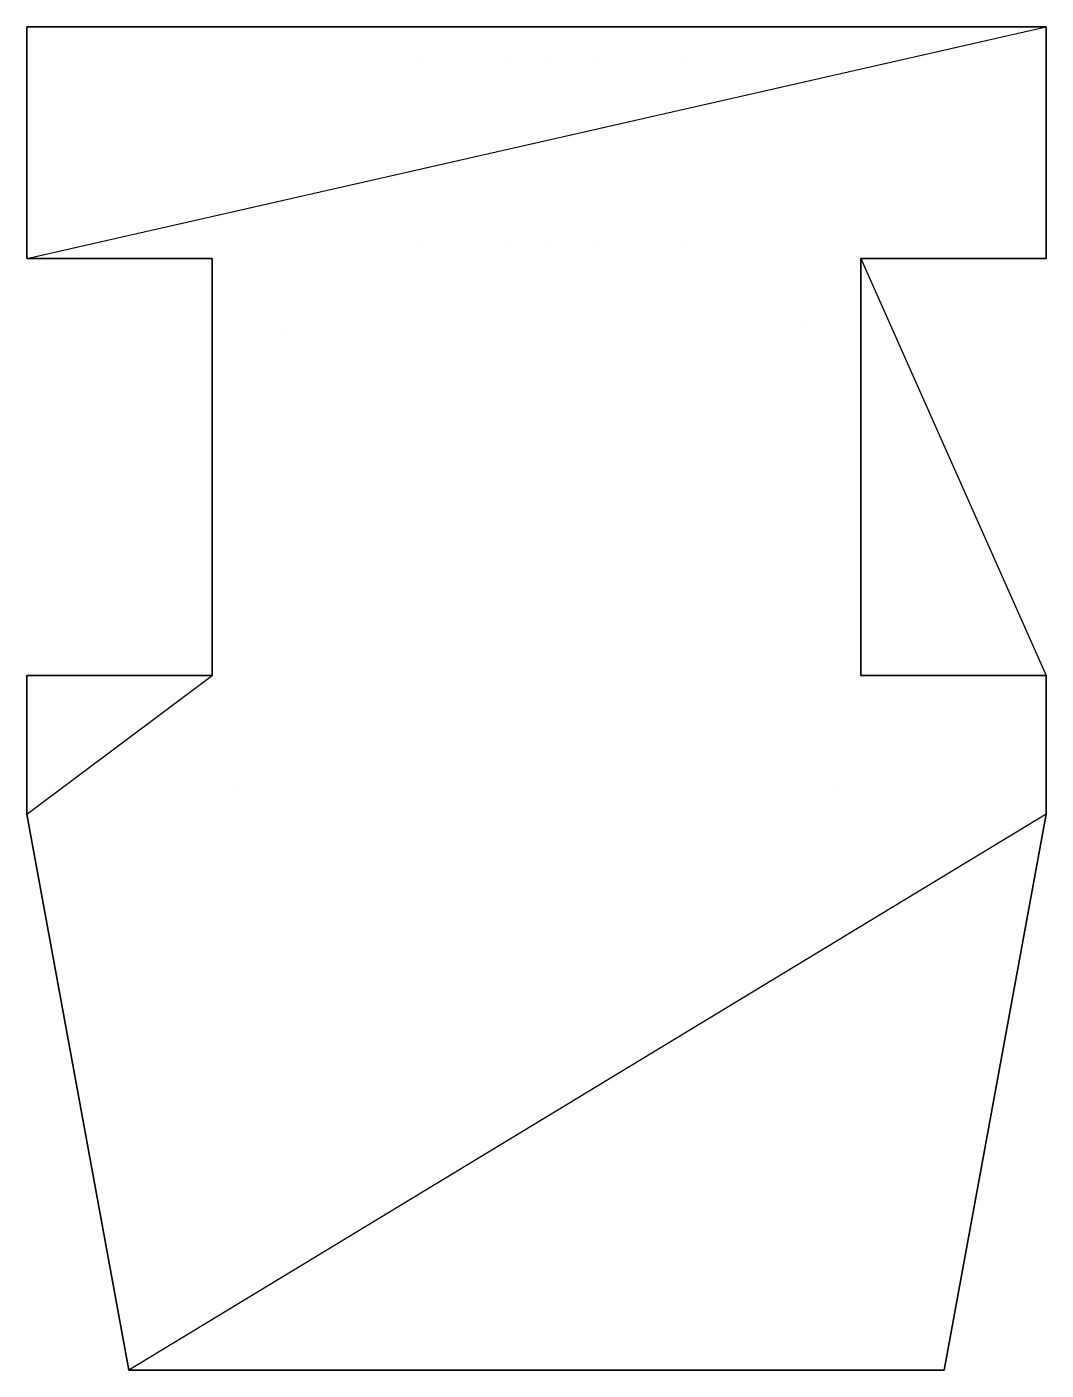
# Model space of a CAD drawing. Extents: x 0 to 110, y 0 to 145.
import ezdxf

# ---------------------------------------------------------------- set-up
doc = ezdxf.new("R2010")
doc.units = 0

# ---------------------------------------------------------------- blocks, each defined once
blk = doc.blocks.new('CUT002007')
at = {"color": 250}
for points in [[(0, 60), (20, 75), (20, 120), (20, 120), (0, 120), (110, 145), (110, 120), (110, 120), (90, 120), (110, 75), (110, 60), (110, 60), (11, 0), (0, 60), (11, 0)], [(0, 60), (20, 75), (20, 120), (20, 120), (0, 120), (110, 145), (110, 120), (110, 120), (90, 120), (110, 75), (110, 60), (110, 60), (11, 0), (0, 60), (11, 0)], [(0, 120), (0, 145), (0, 120), (0, 120), (0, 120)], [(110, 145), (0, 145), (110, 145), (110, 145), (110, 145)], [(110, 120), (110, 145), (110, 120), (110, 120), (110, 120)], [(42.5, 141.5), (42.5, 141.5)], [(42.5, 141.5), (42.5, 141.5)], [(42.5, 141.5), (42.5, 141.5), (42.5, 141.5), (42.5, 141.5)], [(51.5, 141.5), (51.5, 141.5)], [(51.5, 141.5), (51.5, 141.5)], [(51.5, 141.5), (51.5, 141.5), (51.5, 141.5), (51.5, 141.5)], [(56.5, 141.5), (56.5, 141.5)], [(56.5, 141.5), (56.5, 141.5)], [(56.5, 141.5), (56.5, 141.5), (56.5, 141.5), (56.5, 141.5)], [(61.5, 141.5), (61.5, 141.5)], [(61.5, 141.5), (61.5, 141.5)], [(61.5, 141.5), (61.5, 141.5), (61.5, 141.5), (61.5, 141.5)], [(70.5, 141.5), (70.5, 141.5)], [(70.5, 141.5), (70.5, 141.5)], [(70.5, 141.5), (70.5, 141.5), (70.5, 141.5), (70.5, 141.5)], [(42.5, 121.5), (42.5, 121.5)], [(42.5, 121.5), (42.5, 121.5)], [(42.5, 121.5), (42.5, 121.5), (42.5, 121.5), (42.5, 121.5)], [(51.5, 121.5), (51.5, 121.5)], [(51.5, 121.5), (51.5, 121.5)], [(51.5, 121.5), (51.5, 121.5), (51.5, 121.5), (51.5, 121.5)], [(56.5, 121.5), (56.5, 121.5)], [(56.5, 121.5), (56.5, 121.5)], [(56.5, 121.5), (56.5, 121.5), (56.5, 121.5), (56.5, 121.5)], [(61.5, 121.5), (61.5, 121.5)], [(61.5, 121.5), (61.5, 121.5)], [(61.5, 121.5), (61.5, 121.5), (61.5, 121.5), (61.5, 121.5)], [(70.5, 121.5), (70.5, 121.5)], [(70.5, 121.5), (70.5, 121.5)], [(70.5, 121.5), (70.5, 121.5), (70.5, 121.5), (70.5, 121.5)], [(20, 120), (0, 120), (20, 120), (20, 120), (20, 120)], [(20, 75), (20, 120), (20, 120), (20, 120), (20, 75)], [(90, 75), (90, 120), (90, 120), (90, 120), (90, 75)], [(110, 120), (90, 120), (110, 120), (110, 120), (110, 120)], [(27.5, 112), (27.5, 112)], [(27.5, 112), (27.5, 112)], [(27.5, 112), (27.5, 112), (27.5, 112), (27.5, 112)], [(83.5, 113), (83.5, 113)], [(83.5, 113), (83.5, 113)], [(83.5, 113), (83.5, 113), (83.5, 113), (83.5, 113)], [(0, 60), (0, 75), (0, 60), (0, 60), (0, 60)], [(20, 75), (0, 75), (20, 75), (20, 75), (20, 75)], [(110, 75), (90, 75), (110, 75), (110, 75), (110, 75)], [(110, 60), (110, 75), (110, 60), (110, 60), (110, 60)], [(22.5, 63), (22.5, 63)], [(22.5, 63), (22.5, 63)], [(22.5, 63), (22.5, 63), (22.5, 63), (22.5, 63)], [(87.5, 63), (87.5, 63)], [(87.5, 63), (87.5, 63)], [(87.5, 63), (87.5, 63), (87.5, 63), (87.5, 63)], [(0, 60), (0, 60), (11, 0), (0, 60), (11, 0)], [(110, 60), (110, 60), (99, 0), (110, 60), (99, 0)], [(11, 0), (99, 0), (11, 0), (11, 0), (11, 0)]]:
    blk.add_lwpolyline(points, dxfattribs=at)

msp = doc.modelspace()

# ---------------------------------------------------------------- block references
msp.add_blockref('CUT002007', (0, 0))

doc.saveas('drawing.dxf')
